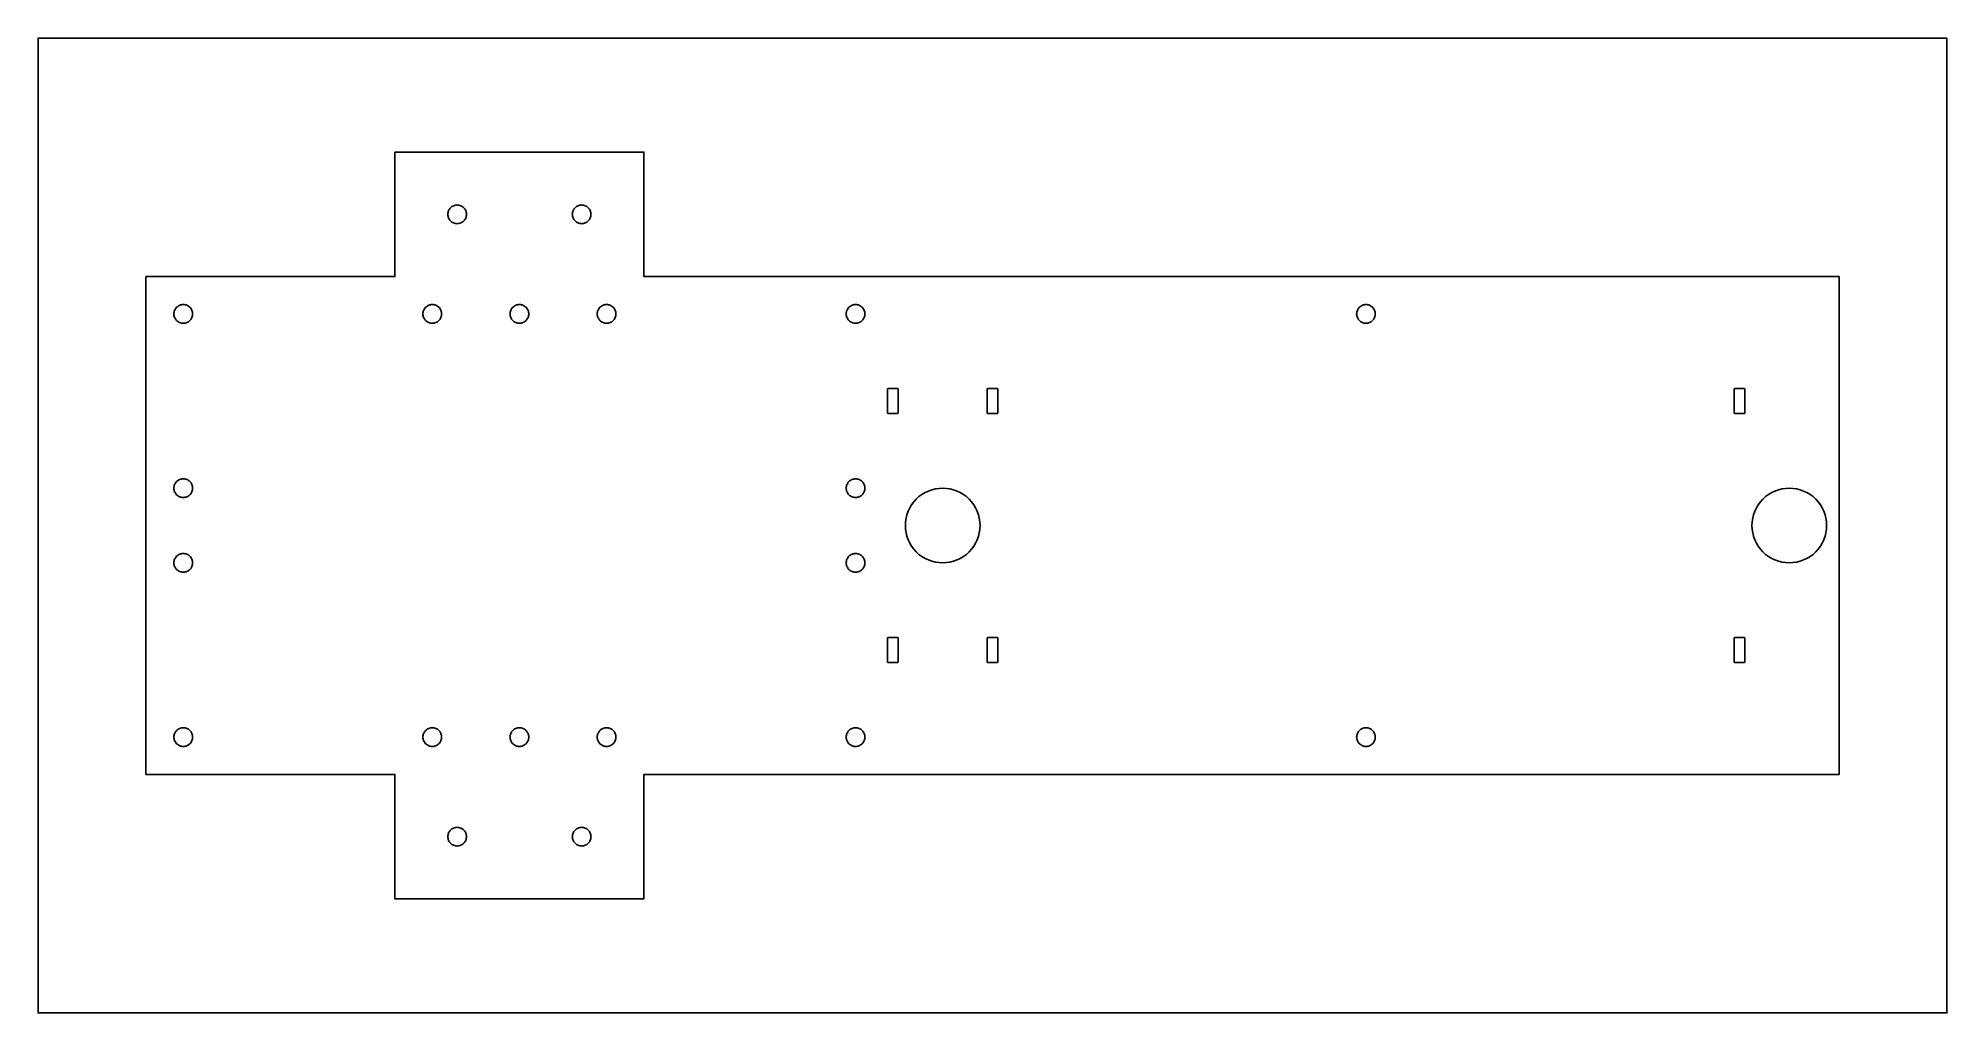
# Model space of a CAD drawing. Header units: metres. Extents: x -77 to 229, y -78 to 78.
import ezdxf

# ---------------------------------------------------------------- set-up
doc = ezdxf.new("R2010")
doc.units = ezdxf.units.M

msp = doc.modelspace()

# ---------------------------------------------------------------- linework, layer by layer
for points in [[(229.31, 78.31), (229.31, -78.31), (-77.31, -78.31), (-77.31, 78.31), (229.31, 78.31)], [(178.1, -40), (181.9, -40), (195.13, -40), (196.87, -40), (202.1, -40), (205.9, -40), (211.13, -40), (212, -40), (212, 40), (211.13, 40), (205.9, 40), (202.1, 40), (196.87, 40), (195.13, 40), (181.9, 40), (178.1, 40), (101.9, 40), (98.1, 40), (76.87, 40), (75.13, 40), (69.9, 40), (66.1, 40), (60.87, 40), (59.13, 40), (41.9, 40), (38.1, 40), (20, 40), (20, 60), (1.9, 60), (-1.9, 60), (-20, 60), (-20, 40), (-38.1, 40), (-41.9, 40), (-59.13, 40), (-60, 40), (-60, -40), (-59.13, -40), (-41.9, -40), (-38.1, -40), (-20, -40), (-20, -60), (-1.9, -60), (1.9, -60), (20, -60), (20, -40), (38.1, -40), (41.9, -40), (59.13, -40), (60.87, -40), (66.1, -40), (69.9, -40), (75.13, -40), (76.87, -40), (108.1, -40), (111.9, -40), (178.1, -40)], [(-9.43, 51.39), (-9.29, 51.32), (-9.17, 51.25), (-9.05, 51.16), (-8.94, 51.06), (-8.84, 50.95), (-8.75, 50.83), (-8.68, 50.71), (-8.61, 50.57), (-8.56, 50.44), (-8.53, 50.29), (-8.51, 50.15), (-8.5, 50), (-8.51, 49.85), (-8.53, 49.71), (-8.56, 49.56), (-8.61, 49.43), (-8.68, 49.29), (-8.75, 49.17), (-8.84, 49.05), (-8.94, 48.94), (-9.05, 48.84), (-9.17, 48.75), (-9.29, 48.68), (-9.43, 48.61), (-9.56, 48.56), (-9.71, 48.53), (-9.85, 48.51), (-10, 48.5), (-10.15, 48.51), (-10.29, 48.53), (-10.44, 48.56), (-10.57, 48.61), (-10.71, 48.68), (-10.83, 48.75), (-10.95, 48.84), (-11.06, 48.94), (-11.16, 49.05), (-11.25, 49.17), (-11.32, 49.29), (-11.39, 49.43), (-11.44, 49.56), (-11.47, 49.71), (-11.49, 49.85), (-11.5, 50), (-11.49, 50.15), (-11.47, 50.29), (-11.44, 50.44), (-11.39, 50.57), (-11.32, 50.71), (-11.25, 50.83), (-11.16, 50.95), (-11.06, 51.06), (-10.95, 51.16), (-10.83, 51.25), (-10.71, 51.32), (-10.57, 51.39), (-10.44, 51.44), (-10.29, 51.47), (-10.15, 51.49), (-10, 51.5), (-9.85, 51.49), (-9.71, 51.47), (-9.56, 51.44), (-9.43, 51.39)], [(10.83, 51.25), (10.95, 51.16), (11.06, 51.06), (11.16, 50.95), (11.25, 50.83), (11.32, 50.71), (11.39, 50.57), (11.44, 50.44), (11.47, 50.29), (11.49, 50.15), (11.5, 50), (11.49, 49.85), (11.47, 49.71), (11.44, 49.56), (11.39, 49.43), (11.32, 49.29), (11.25, 49.17), (11.16, 49.05), (11.06, 48.94), (10.95, 48.84), (10.83, 48.75), (10.71, 48.68), (10.57, 48.61), (10.44, 48.56), (10.29, 48.53), (10.15, 48.51), (10, 48.5), (9.85, 48.51), (9.71, 48.53), (9.56, 48.56), (9.43, 48.61), (9.29, 48.68), (9.17, 48.75), (9.05, 48.84), (8.94, 48.94), (8.84, 49.05), (8.75, 49.17), (8.68, 49.29), (8.61, 49.43), (8.56, 49.56), (8.53, 49.71), (8.51, 49.85), (8.5, 50), (8.51, 50.15), (8.53, 50.29), (8.56, 50.44), (8.61, 50.57), (8.68, 50.71), (8.75, 50.83), (8.84, 50.95), (8.94, 51.06), (9.05, 51.16), (9.17, 51.25), (9.29, 51.32), (9.43, 51.39), (9.56, 51.44), (9.71, 51.47), (9.85, 51.49), (10, 51.5), (10.15, 51.49), (10.29, 51.47), (10.44, 51.44), (10.57, 51.39), (10.71, 51.32), (10.83, 51.25)], [(-53.17, 35.25), (-53.05, 35.16), (-52.94, 35.06), (-52.84, 34.95), (-52.75, 34.83), (-52.68, 34.71), (-52.61, 34.57), (-52.56, 34.44), (-52.53, 34.29), (-52.51, 34.15), (-52.5, 34), (-52.51, 33.85), (-52.53, 33.71), (-52.56, 33.56), (-52.61, 33.43), (-52.68, 33.29), (-52.75, 33.17), (-52.84, 33.05), (-52.94, 32.94), (-53.05, 32.84), (-53.17, 32.75), (-53.29, 32.68), (-53.43, 32.61), (-53.56, 32.56), (-53.71, 32.53), (-53.85, 32.51), (-54, 32.5), (-54.15, 32.51), (-54.29, 32.53), (-54.44, 32.56), (-54.57, 32.61), (-54.71, 32.68), (-54.83, 32.75), (-54.95, 32.84), (-55.06, 32.94), (-55.16, 33.05), (-55.25, 33.17), (-55.32, 33.29), (-55.39, 33.43), (-55.44, 33.56), (-55.47, 33.71), (-55.49, 33.85), (-55.5, 34), (-55.49, 34.15), (-55.47, 34.29), (-55.44, 34.44), (-55.39, 34.57), (-55.32, 34.71), (-55.25, 34.83), (-55.16, 34.95), (-55.06, 35.06), (-54.95, 35.16), (-54.83, 35.25), (-54.71, 35.32), (-54.57, 35.39), (-54.44, 35.44), (-54.29, 35.47), (-54.15, 35.49), (-54, 35.5), (-53.85, 35.49), (-53.71, 35.47), (-53.56, 35.44), (-53.43, 35.39), (-53.29, 35.32), (-53.17, 35.25)], [(-13.43, 35.39), (-13.29, 35.32), (-13.17, 35.25), (-13.05, 35.16), (-12.94, 35.06), (-12.84, 34.95), (-12.75, 34.83), (-12.68, 34.71), (-12.61, 34.57), (-12.56, 34.44), (-12.53, 34.29), (-12.51, 34.15), (-12.5, 34), (-12.51, 33.85), (-12.53, 33.71), (-12.56, 33.56), (-12.61, 33.43), (-12.68, 33.29), (-12.75, 33.17), (-12.84, 33.05), (-12.94, 32.94), (-13.05, 32.84), (-13.17, 32.75), (-13.29, 32.68), (-13.43, 32.61), (-13.56, 32.56), (-13.71, 32.53), (-13.85, 32.51), (-14, 32.5), (-14.15, 32.51), (-14.29, 32.53), (-14.44, 32.56), (-14.57, 32.61), (-14.71, 32.68), (-14.83, 32.75), (-14.95, 32.84), (-15.06, 32.94), (-15.16, 33.05), (-15.25, 33.17), (-15.32, 33.29), (-15.39, 33.43), (-15.44, 33.56), (-15.47, 33.71), (-15.49, 33.85), (-15.5, 34), (-15.49, 34.15), (-15.47, 34.29), (-15.44, 34.44), (-15.39, 34.57), (-15.32, 34.71), (-15.25, 34.83), (-15.16, 34.95), (-15.06, 35.06), (-14.95, 35.16), (-14.83, 35.25), (-14.71, 35.32), (-14.57, 35.39), (-14.44, 35.44), (-14.29, 35.47), (-14.15, 35.49), (-14, 35.5), (-13.85, 35.49), (-13.71, 35.47), (-13.56, 35.44), (-13.43, 35.39)], [(0.83, 35.25), (0.95, 35.16), (1.06, 35.06), (1.16, 34.95), (1.25, 34.83), (1.32, 34.71), (1.39, 34.57), (1.44, 34.44), (1.47, 34.29), (1.49, 34.15), (1.5, 34), (1.49, 33.85), (1.47, 33.71), (1.44, 33.56), (1.39, 33.43), (1.32, 33.29), (1.25, 33.17), (1.16, 33.05), (1.06, 32.94), (0.95, 32.84), (0.83, 32.75), (0.71, 32.68), (0.57, 32.61), (0.44, 32.56), (0.29, 32.53), (0.15, 32.51), (0, 32.5), (-0.15, 32.51), (-0.29, 32.53), (-0.44, 32.56), (-0.57, 32.61), (-0.71, 32.68), (-0.83, 32.75), (-0.95, 32.84), (-1.06, 32.94), (-1.16, 33.05), (-1.25, 33.17), (-1.32, 33.29), (-1.39, 33.43), (-1.44, 33.56), (-1.47, 33.71), (-1.49, 33.85), (-1.5, 34), (-1.49, 34.15), (-1.47, 34.29), (-1.44, 34.44), (-1.39, 34.57), (-1.32, 34.71), (-1.25, 34.83), (-1.16, 34.95), (-1.06, 35.06), (-0.95, 35.16), (-0.83, 35.25), (-0.71, 35.32), (-0.57, 35.39), (-0.44, 35.44), (-0.29, 35.47), (-0.15, 35.49), (0, 35.5), (0.15, 35.49), (0.29, 35.47), (0.44, 35.44), (0.57, 35.39), (0.71, 35.32), (0.83, 35.25)], [(14.83, 35.25), (14.95, 35.16), (15.06, 35.06), (15.16, 34.95), (15.25, 34.83), (15.32, 34.71), (15.39, 34.57), (15.44, 34.44), (15.47, 34.29), (15.49, 34.15), (15.5, 34), (15.49, 33.85), (15.47, 33.71), (15.44, 33.56), (15.39, 33.43), (15.32, 33.29), (15.25, 33.17), (15.16, 33.05), (15.06, 32.94), (14.95, 32.84), (14.83, 32.75), (14.71, 32.68), (14.57, 32.61), (14.44, 32.56), (14.29, 32.53), (14.15, 32.51), (14, 32.5), (13.85, 32.51), (13.71, 32.53), (13.56, 32.56), (13.43, 32.61), (13.29, 32.68), (13.17, 32.75), (13.05, 32.84), (12.94, 32.94), (12.84, 33.05), (12.75, 33.17), (12.68, 33.29), (12.61, 33.43), (12.56, 33.56), (12.53, 33.71), (12.51, 33.85), (12.5, 34), (12.51, 34.15), (12.53, 34.29), (12.56, 34.44), (12.61, 34.57), (12.68, 34.71), (12.75, 34.83), (12.84, 34.95), (12.94, 35.06), (13.05, 35.16), (13.17, 35.25), (13.29, 35.32), (13.43, 35.39), (13.56, 35.44), (13.71, 35.47), (13.85, 35.49), (14, 35.5), (14.15, 35.49), (14.29, 35.47), (14.44, 35.44), (14.57, 35.39), (14.71, 35.32), (14.83, 35.25)], [(54.57, 35.39), (54.71, 35.32), (54.83, 35.25), (54.95, 35.16), (55.06, 35.06), (55.16, 34.95), (55.25, 34.83), (55.32, 34.71), (55.39, 34.57), (55.44, 34.44), (55.47, 34.29), (55.49, 34.15), (55.5, 34), (55.49, 33.85), (55.47, 33.71), (55.44, 33.56), (55.39, 33.43), (55.32, 33.29), (55.25, 33.17), (55.16, 33.05), (55.06, 32.94), (54.95, 32.84), (54.83, 32.75), (54.71, 32.68), (54.57, 32.61), (54.44, 32.56), (54.29, 32.53), (54.15, 32.51), (54, 32.5), (53.85, 32.51), (53.71, 32.53), (53.56, 32.56), (53.43, 32.61), (53.29, 32.68), (53.17, 32.75), (53.05, 32.84), (52.94, 32.94), (52.84, 33.05), (52.75, 33.17), (52.68, 33.29), (52.61, 33.43), (52.56, 33.56), (52.53, 33.71), (52.51, 33.85), (52.5, 34), (52.51, 34.15), (52.53, 34.29), (52.56, 34.44), (52.61, 34.57), (52.68, 34.71), (52.75, 34.83), (52.84, 34.95), (52.94, 35.06), (53.05, 35.16), (53.17, 35.25), (53.29, 35.32), (53.43, 35.39), (53.56, 35.44), (53.71, 35.47), (53.85, 35.49), (54, 35.5), (54.15, 35.49), (54.29, 35.47), (54.44, 35.44), (54.57, 35.39)], [(136.83, 35.25), (136.95, 35.16), (137.06, 35.06), (137.16, 34.95), (137.25, 34.83), (137.32, 34.71), (137.39, 34.57), (137.44, 34.44), (137.47, 34.29), (137.49, 34.15), (137.5, 34), (137.49, 33.85), (137.47, 33.71), (137.44, 33.56), (137.39, 33.43), (137.32, 33.29), (137.25, 33.17), (137.16, 33.05), (137.06, 32.94), (136.95, 32.84), (136.83, 32.75), (136.71, 32.68), (136.57, 32.61), (136.44, 32.56), (136.29, 32.53), (136.15, 32.51), (136, 32.5), (135.85, 32.51), (135.71, 32.53), (135.56, 32.56), (135.43, 32.61), (135.29, 32.68), (135.17, 32.75), (135.05, 32.84), (134.94, 32.94), (134.84, 33.05), (134.75, 33.17), (134.68, 33.29), (134.61, 33.43), (134.56, 33.56), (134.53, 33.71), (134.51, 33.85), (134.5, 34), (134.51, 34.15), (134.53, 34.29), (134.56, 34.44), (134.61, 34.57), (134.68, 34.71), (134.75, 34.83), (134.84, 34.95), (134.94, 35.06), (135.05, 35.16), (135.17, 35.25), (135.29, 35.32), (135.43, 35.39), (135.56, 35.44), (135.71, 35.47), (135.85, 35.49), (136, 35.5), (136.15, 35.49), (136.29, 35.47), (136.44, 35.44), (136.57, 35.39), (136.71, 35.32), (136.83, 35.25)], [(60.86, 21.94), (60.87, 21.9), (60.87, 18.1), (60.86, 18.06), (60.84, 18.03), (60.8, 18.01), (60.77, 18), (59.23, 18), (59.2, 18.01), (59.16, 18.03), (59.14, 18.06), (59.13, 18.1), (59.13, 21.9), (59.14, 21.94), (59.16, 21.97), (59.2, 21.99), (59.23, 22), (60.77, 22), (60.8, 21.99), (60.84, 21.97), (60.86, 21.94)], [(75.16, 18.03), (75.14, 18.06), (75.13, 18.1), (75.13, 21.9), (75.14, 21.94), (75.16, 21.97), (75.2, 21.99), (75.23, 22), (76.77, 22), (76.8, 21.99), (76.84, 21.97), (76.86, 21.94), (76.87, 21.9), (76.87, 18.1), (76.86, 18.06), (76.84, 18.03), (76.8, 18.01), (76.77, 18), (75.23, 18), (75.2, 18.01), (75.16, 18.03)], [(196.86, 21.94), (196.87, 21.9), (196.87, 18.1), (196.86, 18.06), (196.84, 18.03), (196.8, 18.01), (196.77, 18), (195.23, 18), (195.2, 18.01), (195.16, 18.03), (195.14, 18.06), (195.13, 18.1), (195.13, 21.9), (195.14, 21.94), (195.16, 21.97), (195.2, 21.99), (195.23, 22), (196.77, 22), (196.8, 21.99), (196.84, 21.97), (196.86, 21.94)], [(-53.17, 7.25), (-53.05, 7.16), (-52.94, 7.06), (-52.84, 6.95), (-52.75, 6.83), (-52.68, 6.71), (-52.61, 6.57), (-52.56, 6.44), (-52.53, 6.29), (-52.51, 6.15), (-52.5, 6), (-52.51, 5.85), (-52.53, 5.71), (-52.56, 5.56), (-52.61, 5.43), (-52.68, 5.29), (-52.75, 5.17), (-52.84, 5.05), (-52.94, 4.94), (-53.05, 4.84), (-53.17, 4.75), (-53.29, 4.68), (-53.43, 4.61), (-53.56, 4.56), (-53.71, 4.53), (-53.85, 4.51), (-54, 4.5), (-54.15, 4.51), (-54.29, 4.53), (-54.44, 4.56), (-54.57, 4.61), (-54.71, 4.68), (-54.83, 4.75), (-54.95, 4.84), (-55.06, 4.94), (-55.16, 5.05), (-55.25, 5.17), (-55.32, 5.29), (-55.39, 5.43), (-55.44, 5.56), (-55.47, 5.71), (-55.49, 5.85), (-55.5, 6), (-55.49, 6.15), (-55.47, 6.29), (-55.44, 6.44), (-55.39, 6.57), (-55.32, 6.71), (-55.25, 6.83), (-55.16, 6.95), (-55.06, 7.06), (-54.95, 7.16), (-54.83, 7.25), (-54.71, 7.32), (-54.57, 7.39), (-54.44, 7.44), (-54.29, 7.47), (-54.15, 7.49), (-54, 7.5), (-53.85, 7.49), (-53.71, 7.47), (-53.56, 7.44), (-53.43, 7.39), (-53.29, 7.32), (-53.17, 7.25)], [(54.83, 7.25), (54.95, 7.16), (55.06, 7.06), (55.16, 6.95), (55.25, 6.83), (55.32, 6.71), (55.39, 6.57), (55.44, 6.44), (55.47, 6.29), (55.49, 6.15), (55.5, 6), (55.49, 5.85), (55.47, 5.71), (55.44, 5.56), (55.39, 5.43), (55.32, 5.29), (55.25, 5.17), (55.16, 5.05), (55.06, 4.94), (54.95, 4.84), (54.83, 4.75), (54.71, 4.68), (54.57, 4.61), (54.44, 4.56), (54.29, 4.53), (54.15, 4.51), (54, 4.5), (53.85, 4.51), (53.71, 4.53), (53.56, 4.56), (53.43, 4.61), (53.29, 4.68), (53.17, 4.75), (53.05, 4.84), (52.94, 4.94), (52.84, 5.05), (52.75, 5.17), (52.68, 5.29), (52.61, 5.43), (52.56, 5.56), (52.53, 5.71), (52.51, 5.85), (52.5, 6), (52.51, 6.15), (52.53, 6.29), (52.56, 6.44), (52.61, 6.57), (52.68, 6.71), (52.75, 6.83), (52.84, 6.95), (52.94, 7.06), (53.05, 7.16), (53.17, 7.25), (53.29, 7.32), (53.43, 7.39), (53.56, 7.44), (53.71, 7.47), (53.85, 7.49), (54, 7.5), (54.15, 7.49), (54.29, 7.47), (54.44, 7.44), (54.57, 7.39), (54.71, 7.32), (54.83, 7.25)], [(71.33, 4.99), (71.81, 4.64), (72.24, 4.24), (72.64, 3.81), (72.99, 3.33), (73.29, 2.83), (73.54, 2.3), (73.74, 1.74), (73.88, 1.17), (73.97, 0.59), (74, 0), (73.97, -0.59), (73.88, -1.17), (73.74, -1.74), (73.54, -2.3), (73.29, -2.83), (72.99, -3.33), (72.64, -3.81), (72.24, -4.24), (71.81, -4.64), (71.33, -4.99), (70.83, -5.29), (70.3, -5.54), (69.74, -5.74), (69.17, -5.88), (68.59, -5.97), (68, -6), (67.41, -5.97), (66.83, -5.88), (66.26, -5.74), (65.7, -5.54), (65.17, -5.29), (64.67, -4.99), (64.19, -4.64), (63.76, -4.24), (63.36, -3.81), (63.01, -3.33), (62.71, -2.83), (62.46, -2.3), (62.26, -1.74), (62.12, -1.17), (62.03, -0.59), (62, 0), (62.03, 0.59), (62.12, 1.17), (62.26, 1.74), (62.46, 2.3), (62.71, 2.83), (63.01, 3.33), (63.36, 3.81), (63.76, 4.24), (64.19, 4.64), (64.67, 4.99), (65.17, 5.29), (65.7, 5.54), (66.26, 5.74), (66.83, 5.88), (67.41, 5.97), (68, 6), (68.59, 5.97), (69.17, 5.88), (69.74, 5.74), (70.3, 5.54), (70.83, 5.29), (71.33, 4.99)], [(206.3, 5.54), (206.83, 5.29), (207.33, 4.99), (207.81, 4.64), (208.24, 4.24), (208.64, 3.81), (208.99, 3.33), (209.29, 2.83), (209.54, 2.3), (209.74, 1.74), (209.88, 1.17), (209.97, 0.59), (210, 0), (209.97, -0.59), (209.88, -1.17), (209.74, -1.74), (209.54, -2.3), (209.29, -2.83), (208.99, -3.33), (208.64, -3.81), (208.24, -4.24), (207.81, -4.64), (207.33, -4.99), (206.83, -5.29), (206.3, -5.54), (205.74, -5.74), (205.17, -5.88), (204.59, -5.97), (204, -6), (203.41, -5.97), (202.83, -5.88), (202.26, -5.74), (201.7, -5.54), (201.17, -5.29), (200.67, -4.99), (200.19, -4.64), (199.76, -4.24), (199.36, -3.81), (199.01, -3.33), (198.71, -2.83), (198.46, -2.3), (198.26, -1.74), (198.12, -1.17), (198.03, -0.59), (198, 0), (198.03, 0.59), (198.12, 1.17), (198.26, 1.74), (198.46, 2.3), (198.71, 2.83), (199.01, 3.33), (199.36, 3.81), (199.76, 4.24), (200.19, 4.64), (200.67, 4.99), (201.17, 5.29), (201.7, 5.54), (202.26, 5.74), (202.83, 5.88), (203.41, 5.97), (204, 6), (204.59, 5.97), (205.17, 5.88), (205.74, 5.74), (206.3, 5.54)], [(-53.43, -4.61), (-53.29, -4.68), (-53.17, -4.75), (-53.05, -4.84), (-52.94, -4.94), (-52.84, -5.05), (-52.75, -5.17), (-52.68, -5.29), (-52.61, -5.43), (-52.56, -5.56), (-52.53, -5.71), (-52.51, -5.85), (-52.5, -6), (-52.51, -6.15), (-52.53, -6.29), (-52.56, -6.44), (-52.61, -6.57), (-52.68, -6.71), (-52.75, -6.83), (-52.84, -6.95), (-52.94, -7.06), (-53.05, -7.16), (-53.17, -7.25), (-53.29, -7.32), (-53.43, -7.39), (-53.56, -7.44), (-53.71, -7.47), (-53.85, -7.49), (-54, -7.5), (-54.15, -7.49), (-54.29, -7.47), (-54.44, -7.44), (-54.57, -7.39), (-54.71, -7.32), (-54.83, -7.25), (-54.95, -7.16), (-55.06, -7.06), (-55.16, -6.95), (-55.25, -6.83), (-55.32, -6.71), (-55.39, -6.57), (-55.44, -6.44), (-55.47, -6.29), (-55.49, -6.15), (-55.5, -6), (-55.49, -5.85), (-55.47, -5.71), (-55.44, -5.56), (-55.39, -5.43), (-55.32, -5.29), (-55.25, -5.17), (-55.16, -5.05), (-55.06, -4.94), (-54.95, -4.84), (-54.83, -4.75), (-54.71, -4.68), (-54.57, -4.61), (-54.44, -4.56), (-54.29, -4.53), (-54.15, -4.51), (-54, -4.5), (-53.85, -4.51), (-53.71, -4.53), (-53.56, -4.56), (-53.43, -4.61)], [(54.57, -4.61), (54.71, -4.68), (54.83, -4.75), (54.95, -4.84), (55.06, -4.94), (55.16, -5.05), (55.25, -5.17), (55.32, -5.29), (55.39, -5.43), (55.44, -5.56), (55.47, -5.71), (55.49, -5.85), (55.5, -6), (55.49, -6.15), (55.47, -6.29), (55.44, -6.44), (55.39, -6.57), (55.32, -6.71), (55.25, -6.83), (55.16, -6.95), (55.06, -7.06), (54.95, -7.16), (54.83, -7.25), (54.71, -7.32), (54.57, -7.39), (54.44, -7.44), (54.29, -7.47), (54.15, -7.49), (54, -7.5), (53.85, -7.49), (53.71, -7.47), (53.56, -7.44), (53.43, -7.39), (53.29, -7.32), (53.17, -7.25), (53.05, -7.16), (52.94, -7.06), (52.84, -6.95), (52.75, -6.83), (52.68, -6.71), (52.61, -6.57), (52.56, -6.44), (52.53, -6.29), (52.51, -6.15), (52.5, -6), (52.51, -5.85), (52.53, -5.71), (52.56, -5.56), (52.61, -5.43), (52.68, -5.29), (52.75, -5.17), (52.84, -5.05), (52.94, -4.94), (53.05, -4.84), (53.17, -4.75), (53.29, -4.68), (53.43, -4.61), (53.56, -4.56), (53.71, -4.53), (53.85, -4.51), (54, -4.5), (54.15, -4.51), (54.29, -4.53), (54.44, -4.56), (54.57, -4.61)], [(60.86, -18.06), (60.87, -18.1), (60.87, -21.9), (60.86, -21.94), (60.84, -21.97), (60.8, -21.99), (60.77, -22), (59.23, -22), (59.2, -21.99), (59.16, -21.97), (59.14, -21.94), (59.13, -21.9), (59.13, -18.1), (59.14, -18.06), (59.16, -18.03), (59.2, -18.01), (59.23, -18), (60.77, -18), (60.8, -18.01), (60.84, -18.03), (60.86, -18.06)], [(76.87, -21.9), (76.86, -21.94), (76.84, -21.97), (76.8, -21.99), (76.77, -22), (75.23, -22), (75.2, -21.99), (75.16, -21.97), (75.14, -21.94), (75.13, -21.9), (75.13, -18.1), (75.14, -18.06), (75.16, -18.03), (75.2, -18.01), (75.23, -18), (76.77, -18), (76.8, -18.01), (76.84, -18.03), (76.86, -18.06), (76.87, -18.1), (76.87, -21.9)], [(196.86, -18.06), (196.87, -18.1), (196.87, -21.9), (196.86, -21.94), (196.84, -21.97), (196.8, -21.99), (196.77, -22), (195.23, -22), (195.2, -21.99), (195.16, -21.97), (195.14, -21.94), (195.13, -21.9), (195.13, -18.1), (195.14, -18.06), (195.16, -18.03), (195.2, -18.01), (195.23, -18), (196.77, -18), (196.8, -18.01), (196.84, -18.03), (196.86, -18.06)], [(-53.43, -32.61), (-53.29, -32.68), (-53.17, -32.75), (-53.05, -32.84), (-52.94, -32.94), (-52.84, -33.05), (-52.75, -33.17), (-52.68, -33.29), (-52.61, -33.43), (-52.56, -33.56), (-52.53, -33.71), (-52.51, -33.85), (-52.5, -34), (-52.51, -34.15), (-52.53, -34.29), (-52.56, -34.44), (-52.61, -34.57), (-52.68, -34.71), (-52.75, -34.83), (-52.84, -34.95), (-52.94, -35.06), (-53.05, -35.16), (-53.17, -35.25), (-53.29, -35.32), (-53.43, -35.39), (-53.56, -35.44), (-53.71, -35.47), (-53.85, -35.49), (-54, -35.5), (-54.15, -35.49), (-54.29, -35.47), (-54.44, -35.44), (-54.57, -35.39), (-54.71, -35.32), (-54.83, -35.25), (-54.95, -35.16), (-55.06, -35.06), (-55.16, -34.95), (-55.25, -34.83), (-55.32, -34.71), (-55.39, -34.57), (-55.44, -34.44), (-55.47, -34.29), (-55.49, -34.15), (-55.5, -34), (-55.49, -33.85), (-55.47, -33.71), (-55.44, -33.56), (-55.39, -33.43), (-55.32, -33.29), (-55.25, -33.17), (-55.16, -33.05), (-55.06, -32.94), (-54.95, -32.84), (-54.83, -32.75), (-54.71, -32.68), (-54.57, -32.61), (-54.44, -32.56), (-54.29, -32.53), (-54.15, -32.51), (-54, -32.5), (-53.85, -32.51), (-53.71, -32.53), (-53.56, -32.56), (-53.43, -32.61)], [(-13.17, -32.75), (-13.05, -32.84), (-12.94, -32.94), (-12.84, -33.05), (-12.75, -33.17), (-12.68, -33.29), (-12.61, -33.43), (-12.56, -33.56), (-12.53, -33.71), (-12.51, -33.85), (-12.5, -34), (-12.51, -34.15), (-12.53, -34.29), (-12.56, -34.44), (-12.61, -34.57), (-12.68, -34.71), (-12.75, -34.83), (-12.84, -34.95), (-12.94, -35.06), (-13.05, -35.16), (-13.17, -35.25), (-13.29, -35.32), (-13.43, -35.39), (-13.56, -35.44), (-13.71, -35.47), (-13.85, -35.49), (-14, -35.5), (-14.15, -35.49), (-14.29, -35.47), (-14.44, -35.44), (-14.57, -35.39), (-14.71, -35.32), (-14.83, -35.25), (-14.95, -35.16), (-15.06, -35.06), (-15.16, -34.95), (-15.25, -34.83), (-15.32, -34.71), (-15.39, -34.57), (-15.44, -34.44), (-15.47, -34.29), (-15.49, -34.15), (-15.5, -34), (-15.49, -33.85), (-15.47, -33.71), (-15.44, -33.56), (-15.39, -33.43), (-15.32, -33.29), (-15.25, -33.17), (-15.16, -33.05), (-15.06, -32.94), (-14.95, -32.84), (-14.83, -32.75), (-14.71, -32.68), (-14.57, -32.61), (-14.44, -32.56), (-14.29, -32.53), (-14.15, -32.51), (-14, -32.5), (-13.85, -32.51), (-13.71, -32.53), (-13.56, -32.56), (-13.43, -32.61), (-13.29, -32.68), (-13.17, -32.75)], [(0.83, -32.75), (0.95, -32.84), (1.06, -32.94), (1.16, -33.05), (1.25, -33.17), (1.32, -33.29), (1.39, -33.43), (1.44, -33.56), (1.47, -33.71), (1.49, -33.85), (1.5, -34), (1.49, -34.15), (1.47, -34.29), (1.44, -34.44), (1.39, -34.57), (1.32, -34.71), (1.25, -34.83), (1.16, -34.95), (1.06, -35.06), (0.95, -35.16), (0.83, -35.25), (0.71, -35.32), (0.57, -35.39), (0.44, -35.44), (0.29, -35.47), (0.15, -35.49), (0, -35.5), (-0.15, -35.49), (-0.29, -35.47), (-0.44, -35.44), (-0.57, -35.39), (-0.71, -35.32), (-0.83, -35.25), (-0.95, -35.16), (-1.06, -35.06), (-1.16, -34.95), (-1.25, -34.83), (-1.32, -34.71), (-1.39, -34.57), (-1.44, -34.44), (-1.47, -34.29), (-1.49, -34.15), (-1.5, -34), (-1.49, -33.85), (-1.47, -33.71), (-1.44, -33.56), (-1.39, -33.43), (-1.32, -33.29), (-1.25, -33.17), (-1.16, -33.05), (-1.06, -32.94), (-0.95, -32.84), (-0.83, -32.75), (-0.71, -32.68), (-0.57, -32.61), (-0.44, -32.56), (-0.29, -32.53), (-0.15, -32.51), (0, -32.5), (0.15, -32.51), (0.29, -32.53), (0.44, -32.56), (0.57, -32.61), (0.71, -32.68), (0.83, -32.75)], [(14.57, -32.61), (14.71, -32.68), (14.83, -32.75), (14.95, -32.84), (15.06, -32.94), (15.16, -33.05), (15.25, -33.17), (15.32, -33.29), (15.39, -33.43), (15.44, -33.56), (15.47, -33.71), (15.49, -33.85), (15.5, -34), (15.49, -34.15), (15.47, -34.29), (15.44, -34.44), (15.39, -34.57), (15.32, -34.71), (15.25, -34.83), (15.16, -34.95), (15.06, -35.06), (14.95, -35.16), (14.83, -35.25), (14.71, -35.32), (14.57, -35.39), (14.44, -35.44), (14.29, -35.47), (14.15, -35.49), (14, -35.5), (13.85, -35.49), (13.71, -35.47), (13.56, -35.44), (13.43, -35.39), (13.29, -35.32), (13.17, -35.25), (13.05, -35.16), (12.94, -35.06), (12.84, -34.95), (12.75, -34.83), (12.68, -34.71), (12.61, -34.57), (12.56, -34.44), (12.53, -34.29), (12.51, -34.15), (12.5, -34), (12.51, -33.85), (12.53, -33.71), (12.56, -33.56), (12.61, -33.43), (12.68, -33.29), (12.75, -33.17), (12.84, -33.05), (12.94, -32.94), (13.05, -32.84), (13.17, -32.75), (13.29, -32.68), (13.43, -32.61), (13.56, -32.56), (13.71, -32.53), (13.85, -32.51), (14, -32.5), (14.15, -32.51), (14.29, -32.53), (14.44, -32.56), (14.57, -32.61)], [(54.57, -32.61), (54.71, -32.68), (54.83, -32.75), (54.95, -32.84), (55.06, -32.94), (55.16, -33.05), (55.25, -33.17), (55.32, -33.29), (55.39, -33.43), (55.44, -33.56), (55.47, -33.71), (55.49, -33.85), (55.5, -34), (55.49, -34.15), (55.47, -34.29), (55.44, -34.44), (55.39, -34.57), (55.32, -34.71), (55.25, -34.83), (55.16, -34.95), (55.06, -35.06), (54.95, -35.16), (54.83, -35.25), (54.71, -35.32), (54.57, -35.39), (54.44, -35.44), (54.29, -35.47), (54.15, -35.49), (54, -35.5), (53.85, -35.49), (53.71, -35.47), (53.56, -35.44), (53.43, -35.39), (53.29, -35.32), (53.17, -35.25), (53.05, -35.16), (52.94, -35.06), (52.84, -34.95), (52.75, -34.83), (52.68, -34.71), (52.61, -34.57), (52.56, -34.44), (52.53, -34.29), (52.51, -34.15), (52.5, -34), (52.51, -33.85), (52.53, -33.71), (52.56, -33.56), (52.61, -33.43), (52.68, -33.29), (52.75, -33.17), (52.84, -33.05), (52.94, -32.94), (53.05, -32.84), (53.17, -32.75), (53.29, -32.68), (53.43, -32.61), (53.56, -32.56), (53.71, -32.53), (53.85, -32.51), (54, -32.5), (54.15, -32.51), (54.29, -32.53), (54.44, -32.56), (54.57, -32.61)], [(136.57, -32.61), (136.71, -32.68), (136.83, -32.75), (136.95, -32.84), (137.06, -32.94), (137.16, -33.05), (137.25, -33.17), (137.32, -33.29), (137.39, -33.43), (137.44, -33.56), (137.47, -33.71), (137.49, -33.85), (137.5, -34), (137.49, -34.15), (137.47, -34.29), (137.44, -34.44), (137.39, -34.57), (137.32, -34.71), (137.25, -34.83), (137.16, -34.95), (137.06, -35.06), (136.95, -35.16), (136.83, -35.25), (136.71, -35.32), (136.57, -35.39), (136.44, -35.44), (136.29, -35.47), (136.15, -35.49), (136, -35.5), (135.85, -35.49), (135.71, -35.47), (135.56, -35.44), (135.43, -35.39), (135.29, -35.32), (135.17, -35.25), (135.05, -35.16), (134.94, -35.06), (134.84, -34.95), (134.75, -34.83), (134.68, -34.71), (134.61, -34.57), (134.56, -34.44), (134.53, -34.29), (134.51, -34.15), (134.5, -34), (134.51, -33.85), (134.53, -33.71), (134.56, -33.56), (134.61, -33.43), (134.68, -33.29), (134.75, -33.17), (134.84, -33.05), (134.94, -32.94), (135.05, -32.84), (135.17, -32.75), (135.29, -32.68), (135.43, -32.61), (135.56, -32.56), (135.71, -32.53), (135.85, -32.51), (136, -32.5), (136.15, -32.51), (136.29, -32.53), (136.44, -32.56), (136.57, -32.61)], [(-9.71, -48.53), (-9.56, -48.56), (-9.43, -48.61), (-9.29, -48.68), (-9.17, -48.75), (-9.05, -48.84), (-8.94, -48.94), (-8.84, -49.05), (-8.75, -49.17), (-8.68, -49.29), (-8.61, -49.43), (-8.56, -49.56), (-8.53, -49.71), (-8.51, -49.85), (-8.5, -50), (-8.51, -50.15), (-8.53, -50.29), (-8.56, -50.44), (-8.61, -50.57), (-8.68, -50.71), (-8.75, -50.83), (-8.84, -50.95), (-8.94, -51.06), (-9.05, -51.16), (-9.17, -51.25), (-9.29, -51.32), (-9.43, -51.39), (-9.56, -51.44), (-9.71, -51.47), (-9.85, -51.49), (-10, -51.5), (-10.15, -51.49), (-10.29, -51.47), (-10.44, -51.44), (-10.57, -51.39), (-10.71, -51.32), (-10.83, -51.25), (-10.95, -51.16), (-11.06, -51.06), (-11.16, -50.95), (-11.25, -50.83), (-11.32, -50.71), (-11.39, -50.57), (-11.44, -50.44), (-11.47, -50.29), (-11.49, -50.15), (-11.5, -50), (-11.49, -49.85), (-11.47, -49.71), (-11.44, -49.56), (-11.39, -49.43), (-11.32, -49.29), (-11.25, -49.17), (-11.16, -49.05), (-11.06, -48.94), (-10.95, -48.84), (-10.83, -48.75), (-10.71, -48.68), (-10.57, -48.61), (-10.44, -48.56), (-10.29, -48.53), (-10.15, -48.51), (-10, -48.5), (-9.85, -48.51), (-9.71, -48.53)], [(10.57, -48.61), (10.71, -48.68), (10.83, -48.75), (10.95, -48.84), (11.06, -48.94), (11.16, -49.05), (11.25, -49.17), (11.32, -49.29), (11.39, -49.43), (11.44, -49.56), (11.47, -49.71), (11.49, -49.85), (11.5, -50), (11.49, -50.15), (11.47, -50.29), (11.44, -50.44), (11.39, -50.57), (11.32, -50.71), (11.25, -50.83), (11.16, -50.95), (11.06, -51.06), (10.95, -51.16), (10.83, -51.25), (10.71, -51.32), (10.57, -51.39), (10.44, -51.44), (10.29, -51.47), (10.15, -51.49), (10, -51.5), (9.85, -51.49), (9.71, -51.47), (9.56, -51.44), (9.43, -51.39), (9.29, -51.32), (9.17, -51.25), (9.05, -51.16), (8.94, -51.06), (8.84, -50.95), (8.75, -50.83), (8.68, -50.71), (8.61, -50.57), (8.56, -50.44), (8.53, -50.29), (8.51, -50.15), (8.5, -50), (8.51, -49.85), (8.53, -49.71), (8.56, -49.56), (8.61, -49.43), (8.68, -49.29), (8.75, -49.17), (8.84, -49.05), (8.94, -48.94), (9.05, -48.84), (9.17, -48.75), (9.29, -48.68), (9.43, -48.61), (9.56, -48.56), (9.71, -48.53), (9.85, -48.51), (10, -48.5), (10.15, -48.51), (10.29, -48.53), (10.44, -48.56), (10.57, -48.61)]]:
    msp.add_lwpolyline(points)

doc.saveas('drawing.dxf')
